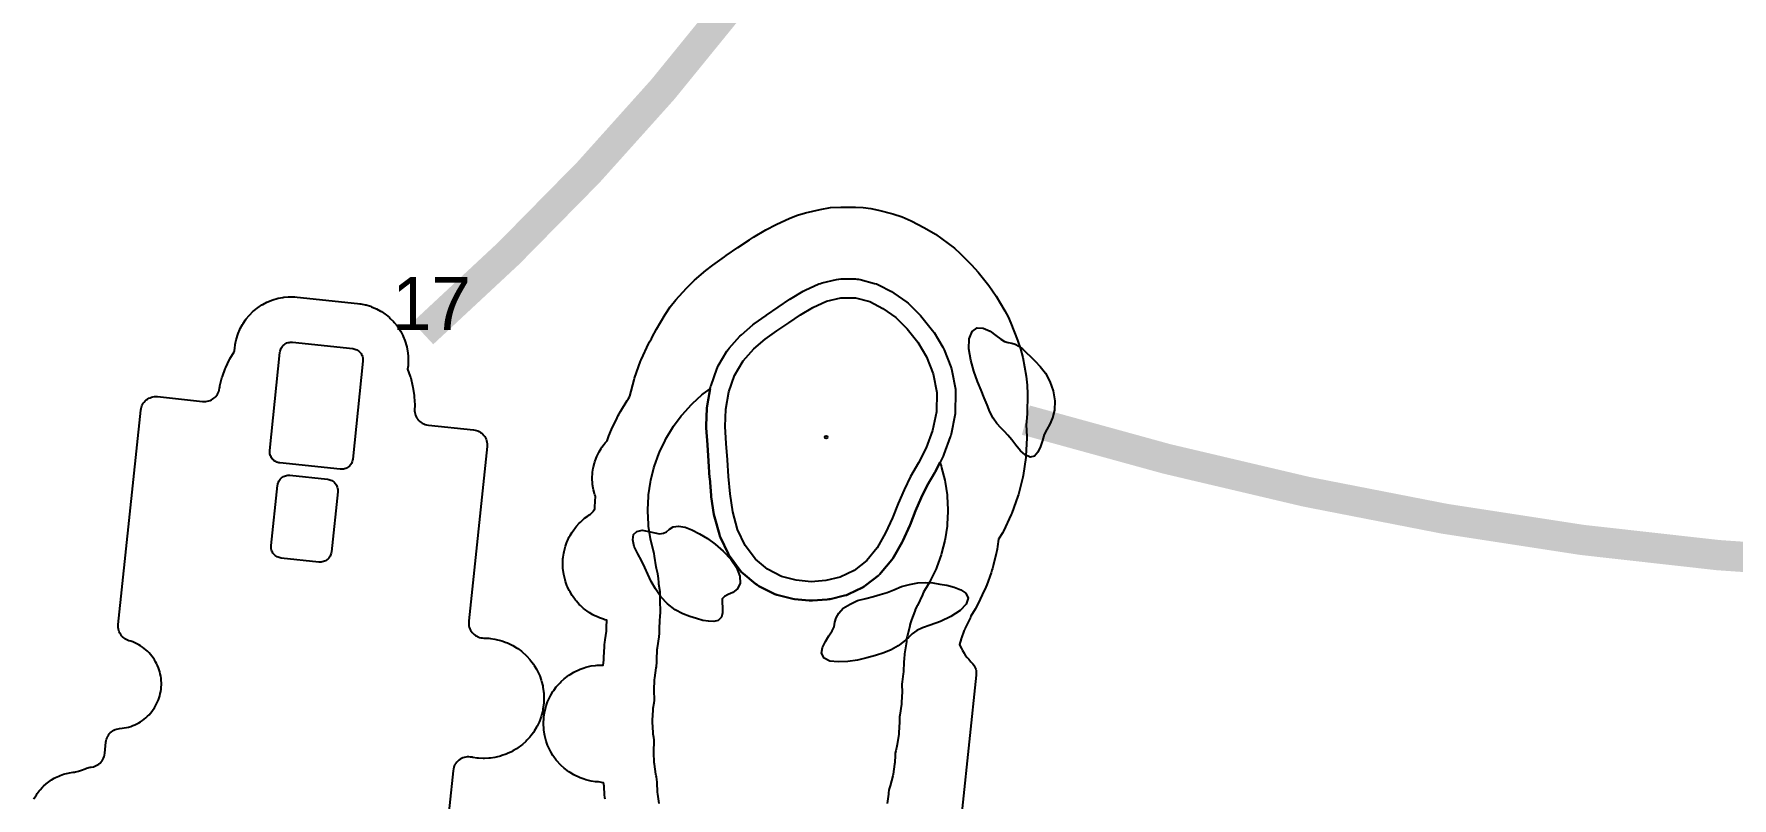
# Model space of a CAD drawing. Extents: x 425531 to 428300, y 1577248 to 1578701.
# Drawn here: x 425850.3 to 426298.9, y 1577576.2 to 1577778 of the extents above; entities that cross this region are included whole.
import ezdxf

# ---------------------------------------------------------------- set-up
doc = ezdxf.new("R2010")
doc.units = 21
for name, color, linetype, true_color in [('L-GOLF-ANNO', 7, 'Continuous', 0xffd23c), ('L-GOLF-BNKR', 7, 'Continuous', 0xe9dcb5), ('L-GOLF-CART', 7, 'Continuous', 0xcfcac0), ('L-GOLF-COLLAR', 7, 'Continuous', 0x5f9a33), ('L-GOLF-FWY', 7, 'Continuous', 0x6a9e35), ('L-GOLF-GRN', 7, 'Continuous', 0x74b23e), ('L-GOLF-PIN', 7, 'Continuous', 0xe0262b), ('L-GOLF-ROUGH', 7, 'Continuous', 0x4f7d2c), ('L-GOLF-TEE', 7, 'Continuous', 0x6fa63a)]:
    doc.layers.add(name, color=color, linetype=linetype, true_color=true_color)

msp = doc.modelspace()

# ---------------------------------------------------------------- linework, layer by layer
at = {"layer": 'L-GOLF-BNKR'}
for points, elevation in [([(426105.7, 1577697.4), (426106.7, 1577696.8), (426107.7, 1577696.5), (426108.6, 1577696.3), (426109.5, 1577696.1), (426110.5, 1577695.5), (426111.5, 1577694.8), (426112.5, 1577693.8), (426113.6, 1577692.8), (426114.8, 1577691.6), (426116.1, 1577690.2), (426117.5, 1577688.4), (426118.7, 1577686.2), (426119.6, 1577683.7), (426120, 1577681.1), (426119.9, 1577678.6), (426119.4, 1577676.6), (426118.7, 1577674.9), (426117.9, 1577673.5), (426117.2, 1577672.2), (426116.7, 1577670.6), (426116.2, 1577669), (426115.5, 1577667.5), (426114.6, 1577666.5), (426113.5, 1577666.2), (426112.2, 1577666.8), (426110.9, 1577667.9), (426109.7, 1577669.4), (426108.6, 1577670.8), (426107.6, 1577672), (426106.7, 1577673), (426105.7, 1577674), (426104.7, 1577675.1), (426103.7, 1577676.5), (426102.8, 1577678.2), (426102.1, 1577680), (426101.3, 1577681.9), (426100.5, 1577683.9), (426099.6, 1577686.2), (426098.6, 1577688.9), (426097.8, 1577691.8), (426097.3, 1577694.8), (426097.4, 1577697.5), (426098.2, 1577699.4), (426099.5, 1577700.4), (426101.1, 1577700.3), (426102.9, 1577699.5), (426104.4, 1577698.4), (426105.7, 1577697.4)], 69.4), ([(426032.2, 1577626.5), (426032.2, 1577625.1), (426031.9, 1577623.9), (426031.1, 1577623.1), (426029.9, 1577622.8), (426028.5, 1577622.9), (426027, 1577623.1), (426025.3, 1577623.6), (426023.6, 1577624.1), (426021.7, 1577624.8), (426019.7, 1577625.9), (426017.7, 1577627.5), (426015.9, 1577629.3), (426014.5, 1577631.4), (426013.4, 1577633.4), (426012.5, 1577635.3), (426011.7, 1577637.1), (426010.8, 1577638.9), (426009.8, 1577640.7), (426008.9, 1577642.6), (426008.5, 1577644.4), (426008.7, 1577645.8), (426009.6, 1577646.6), (426011, 1577646.9), (426012.7, 1577646.6), (426014.3, 1577646.2), (426015.6, 1577646), (426016.6, 1577646.1), (426017.4, 1577646.5), (426018.2, 1577647.2), (426019.2, 1577647.8), (426020.6, 1577648), (426022.3, 1577647.7), (426024.1, 1577647), (426026.1, 1577646), (426028.2, 1577644.7), (426030.3, 1577643.2), (426032.4, 1577641.4), (426034.4, 1577639.3), (426035.9, 1577637.1), (426036.8, 1577634.8), (426036.9, 1577632.9), (426036.2, 1577631.4), (426034.9, 1577630.5), (426033.7, 1577629.9), (426032.7, 1577629.4), (426032.1, 1577628.8), (426032.1, 1577627.8), (426032.2, 1577626.5)], 68.9), ([(426096.5, 1577630.3), (426097.1, 1577629), (426096.6, 1577627.4), (426095, 1577625.7), (426092.5, 1577624.1), (426089.8, 1577622.8), (426087.1, 1577621.8), (426085, 1577621.1), (426083.5, 1577620.4), (426082.3, 1577619.5), (426081.3, 1577618.6), (426080.1, 1577617.5), (426078.6, 1577616.4), (426076.8, 1577615.3), (426074.8, 1577614.5), (426072.6, 1577613.8), (426070.3, 1577613.2), (426067.9, 1577612.6), (426065.3, 1577612.2), (426062.8, 1577612.1), (426060.6, 1577612.3), (426059.1, 1577613.1), (426058.4, 1577614.4), (426058.6, 1577615.9), (426059.4, 1577617.5), (426060.3, 1577619), (426061.2, 1577620.3), (426061.7, 1577621.4), (426061.9, 1577622.6), (426062.2, 1577623.8), (426062.9, 1577625), (426064.1, 1577626.3), (426065.9, 1577627.4), (426067.9, 1577628.3), (426070.1, 1577628.9), (426072.1, 1577629.4), (426073.9, 1577629.9), (426075.7, 1577630.5), (426077.5, 1577631.2), (426079.5, 1577632), (426081.6, 1577632.6), (426083.8, 1577633), (426085.9, 1577633.1), (426087.8, 1577633), (426089.6, 1577632.7), (426091.5, 1577632.4), (426093.4, 1577631.9), (426095.2, 1577631.2), (426096.5, 1577630.3)], 68.56)]:
    msp.add_lwpolyline(points, close=True, dxfattribs=dict(at, elevation=elevation))
at = {"layer": 'L-GOLF-CART', "const_width": 8}
for points in [[(426082.63, 1578273.06), (426094.04, 1578244.26), (426103.89, 1578215.8), (426112.2, 1578187.69), (426118.96, 1578159.93), (426124.17, 1578132.53), (426127.83, 1578105.47), (426129.94, 1578078.76), (426130.5, 1578052.4), (426129.51, 1578026.39), (426126.98, 1578000.73), (426122.89, 1577975.42), (426117.26, 1577950.46), (426110.08, 1577925.85), (426101.34, 1577901.59), (426091.06, 1577877.67), (426079.23, 1577854.11), (426065.85, 1577830.9), (426050.93, 1577808.04), (426034.45, 1577785.52), (426016.43, 1577763.36), (425996.85, 1577741.54), (425975.73, 1577720.08), (425953.06, 1577698.96)], [(426112.36, 1577676), (426149.57, 1577665.76), (426186.46, 1577657.07), (426223.04, 1577649.93), (426259.3, 1577644.35), (426295.24, 1577640.33), (426330.87, 1577637.87), (426366.17, 1577636.96), (426401.17, 1577637.6), (426435.84, 1577639.8), (426470.2, 1577643.56), (426504.24, 1577648.87), (426537.96, 1577655.74), (426571.37, 1577664.17), (426604.46, 1577674.15), (426637.23, 1577685.69), (426669.68, 1577698.78), (426701.82, 1577713.43), (426733.65, 1577729.64), (426765.15, 1577747.4), (426796.34, 1577766.71), (426827.21, 1577787.59), (426857.76, 1577810.02), (426888, 1577834)]]:
    msp.add_lwpolyline(points, dxfattribs=at)
at = {"layer": 'L-GOLF-COLLAR', "elevation": 73.22}
msp.add_lwpolyline([(426062.35, 1577713.17), (426062.92, 1577713.27), (426063.5, 1577713.3), (426067.3, 1577713.3), (426067.73, 1577713.28), (426068.15, 1577713.23), (426068.57, 1577713.14), (426072.37, 1577712.14), (426072.89, 1577711.97), (426073.39, 1577711.75), (426076.89, 1577709.95), (426077.48, 1577709.58), (426080.88, 1577707.18), (426081.22, 1577706.92), (426081.54, 1577706.64), (426084.54, 1577703.64), (426084.9, 1577703.22), (426087.7, 1577699.72), (426088.11, 1577699.14), (426090.41, 1577695.24), (426090.59, 1577694.9), (426090.74, 1577694.56), (426092.54, 1577690.06), (426092.7, 1577689.59), (426092.82, 1577689.1), (426093.72, 1577684.2), (426093.78, 1577683.7), (426093.8, 1577683.2), (426093.7, 1577678.1), (426093.67, 1577677.65), (426093.6, 1577677.2), (426092.6, 1577672.3), (426092.51, 1577671.93), (426092.39, 1577671.57), (426090.69, 1577666.97), (426090.47, 1577666.46), (426088.47, 1577662.46), (426088.32, 1577662.18), (426086.31, 1577658.74), (426084.73, 1577655.49), (426083.21, 1577652.07), (426081.75, 1577648.36), (426081.66, 1577648.15), (426079.86, 1577644.15), (426079.65, 1577643.74), (426077.45, 1577639.84), (426077.22, 1577639.47), (426076.96, 1577639.12), (426074.16, 1577635.72), (426073.8, 1577635.33), (426073.39, 1577634.97), (426070.09, 1577632.37), (426069.66, 1577632.06), (426069.19, 1577631.8), (426065.49, 1577630), (426064.98, 1577629.79), (426064.45, 1577629.63), (426060.65, 1577628.73), (426060.27, 1577628.66), (426059.88, 1577628.61), (426055.98, 1577628.31), (426055.54, 1577628.3), (426055.09, 1577628.33), (426051.19, 1577628.73), (426050.82, 1577628.78), (426050.46, 1577628.86), (426046.56, 1577629.86), (426046.03, 1577630.03), (426045.52, 1577630.25), (426041.82, 1577632.15), (426041.33, 1577632.44), (426040.88, 1577632.78), (426037.68, 1577635.48), (426037.26, 1577635.87), (426036.9, 1577636.3), (426034.2, 1577639.9), (426033.92, 1577640.31), (426033.69, 1577640.75), (426031.69, 1577644.95), (426031.52, 1577645.35), (426031.38, 1577645.77), (426030.08, 1577650.47), (426029.95, 1577651.06), (426029.25, 1577655.76), (426029.22, 1577656.07), (426028.82, 1577660.67), (426028.81, 1577660.76), (426028.51, 1577665.16), (426028.21, 1577669.45), (426028.21, 1577669.47), (426027.91, 1577673.97), (426027.9, 1577674.52), (426028.1, 1577679.12), (426028.17, 1577679.76), (426028.97, 1577684.36), (426029.06, 1577684.76), (426029.18, 1577685.15), (426030.68, 1577689.45), (426030.86, 1577689.9), (426031.09, 1577690.34), (426033.39, 1577694.24), (426033.67, 1577694.66), (426033.99, 1577695.05), (426036.79, 1577698.15), (426037.23, 1577698.58), (426040.23, 1577701.18), (426040.61, 1577701.48), (426043.71, 1577703.68), (426043.8, 1577703.74), (426046.9, 1577705.84), (426050, 1577707.94), (426050.21, 1577708.08), (426053.51, 1577710.08), (426054.07, 1577710.37), (426057.67, 1577711.97), (426058.1, 1577712.14), (426058.55, 1577712.27), (426062.35, 1577713.17)], close=True, dxfattribs=at)
at = {"layer": 'L-GOLF-FWY', "elevation": 70.48}
msp.add_lwpolyline([(426015.47, 1577574.7), (426015.1, 1577577.19), (426015.05, 1577577.68), (426014.92, 1577580.3), (426014.91, 1577580.38), (426014.87, 1577581.01), (426014.73, 1577581.77), (426014.68, 1577581.98), (426014.58, 1577582.46), (426014.2, 1577585.08), (426014.15, 1577585.56), (426014.02, 1577588.2), (426014.02, 1577588.69), (426014.13, 1577590.88), (426014.13, 1577591.5), (426014.07, 1577592.11), (426013.93, 1577593.01), (426013.88, 1577593.49), (426013.75, 1577596.2), (426013.75, 1577596.69), (426013.88, 1577599.4), (426013.93, 1577599.89), (426014.14, 1577601.27), (426014.2, 1577601.88), (426014.2, 1577602.49), (426014.11, 1577604.19), (426014.11, 1577604.68), (426014.25, 1577607.4), (426014.3, 1577607.89), (426014.7, 1577610.59), (426014.73, 1577610.78), (426014.81, 1577611.31), (426014.84, 1577611.72), (426014.84, 1577612.34), (426014.84, 1577612.34), (426014.84, 1577612.66), (426014.98, 1577615.37), (426015.02, 1577615.86), (426015.45, 1577618.75), (426015.46, 1577618.83), (426015.5, 1577619.06), (426015.53, 1577619.47), (426015.52, 1577619.98), (426015.52, 1577620.14), (426015.52, 1577620.63), (426015.65, 1577623.34), (426015.7, 1577623.83), (426015.78, 1577624.4), (426015.84, 1577625.01), (426015.84, 1577625.62), (426015.72, 1577628.1), (426015.72, 1577628.59), (426015.76, 1577629.4), (426015.76, 1577630.01), (426015.7, 1577630.62), (426015.4, 1577632.64), (426015.35, 1577633.13), (426015.3, 1577634.17), (426015.24, 1577634.78), (426015.12, 1577635.38), (426014.77, 1577636.77), (426014.68, 1577637.25), (426014.26, 1577640.06), (426014.12, 1577640.78), (426014.12, 1577640.78), (426013.27, 1577644.18), (426013.17, 1577644.66), (426012.67, 1577648.02), (426012.62, 1577648.51), (426012.46, 1577651.91), (426012.46, 1577652.4), (426012.62, 1577655.79), (426012.67, 1577656.28), (426013.17, 1577659.64), (426013.27, 1577660.12), (426014.09, 1577663.42), (426014.24, 1577663.89), (426015.38, 1577667.09), (426015.57, 1577667.55), (426017.02, 1577670.62), (426017.25, 1577671.05), (426019, 1577673.97), (426019.27, 1577674.38), (426021.3, 1577677.11), (426021.61, 1577677.49), (426023.89, 1577680.01), (426024.24, 1577680.35), (426026.76, 1577682.64), (426027.14, 1577682.95), (426028.96, 1577684.3), (426028.17, 1577679.76), (426028.1, 1577679.12), (426027.9, 1577674.52), (426027.91, 1577673.97), (426028.21, 1577669.47), (426028.21, 1577669.45), (426028.51, 1577665.16), (426028.81, 1577660.76), (426028.82, 1577660.67), (426029.22, 1577656.07), (426029.25, 1577655.76), (426029.95, 1577651.06), (426030.08, 1577650.47), (426031.38, 1577645.77), (426031.52, 1577645.35), (426031.69, 1577644.95), (426033.69, 1577640.75), (426033.92, 1577640.31), (426034.2, 1577639.9), (426036.9, 1577636.3), (426037.26, 1577635.87), (426037.68, 1577635.48), (426040.88, 1577632.78), (426041.33, 1577632.44), (426041.82, 1577632.15), (426045.52, 1577630.25), (426046.03, 1577630.03), (426046.56, 1577629.86), (426050.46, 1577628.86), (426050.82, 1577628.78), (426051.19, 1577628.73), (426055.09, 1577628.33), (426055.54, 1577628.3), (426055.98, 1577628.31), (426059.88, 1577628.61), (426060.27, 1577628.66), (426060.65, 1577628.73), (426064.45, 1577629.63), (426064.98, 1577629.79), (426065.49, 1577630), (426069.19, 1577631.8), (426069.66, 1577632.06), (426070.09, 1577632.37), (426073.39, 1577634.97), (426073.8, 1577635.33), (426074.16, 1577635.72), (426076.96, 1577639.12), (426077.22, 1577639.47), (426077.45, 1577639.84), (426079.65, 1577643.74), (426079.86, 1577644.15), (426081.66, 1577648.15), (426081.75, 1577648.36), (426083.21, 1577652.07), (426084.73, 1577655.49), (426086.31, 1577658.74), (426088.32, 1577662.18), (426088.47, 1577662.46), (426089.64, 1577664.8), (426089.96, 1577663.89), (426090.1, 1577663.42), (426090.93, 1577660.12), (426091.03, 1577659.64), (426091.52, 1577656.28), (426091.57, 1577655.79), (426091.74, 1577652.4), (426091.74, 1577651.9), (426091.57, 1577648.51), (426091.52, 1577648.02), (426091.03, 1577644.66), (426090.93, 1577644.18), (426090.1, 1577640.88), (426089.96, 1577640.41), (426088.82, 1577637.21), (426088.63, 1577636.75), (426087.17, 1577633.68), (426086.94, 1577633.25), (426085.57, 1577630.95), (426085.34, 1577630.55), (426085.15, 1577630.13), (426085.13, 1577630.08), (426085.03, 1577629.85), (426083.69, 1577627.02), (426083.58, 1577626.79), (426083.22, 1577626.12), (426082.98, 1577625.56), (426082.15, 1577623.22), (426082.06, 1577622.99), (426082.06, 1577622.99), (426081.85, 1577622.41), (426081.7, 1577621.79), (426081.65, 1577621.6), (426080.96, 1577618.84), (426080.84, 1577618.24), (426080.78, 1577617.63), (426080.77, 1577617.42), (426080.72, 1577616.93), (426080.32, 1577614.24), (426080.28, 1577614), (426080.27, 1577613.93), (426080.16, 1577613.17), (426080.16, 1577612.6), (426080.15, 1577612.47), (426080.15, 1577612.22), (426080.14, 1577612.17), (426080.01, 1577609.46), (426079.96, 1577608.97), (426079.65, 1577606.86), (426079.59, 1577606.25), (426079.59, 1577605.63), (426079.63, 1577604.68), (426079.63, 1577604.19), (426079.5, 1577601.47), (426079.45, 1577600.98), (426079.02, 1577598.05), (426079.01, 1577598), (426078.97, 1577597.74), (426078.94, 1577597.33), (426078.95, 1577596.82), (426078.95, 1577596.69), (426078.95, 1577596.2), (426078.82, 1577593.49), (426078.77, 1577593.01), (426078.37, 1577590.33), (426078.28, 1577589.84), (426077.96, 1577588.58), (426077.84, 1577587.98), (426077.78, 1577587.37), (426077.69, 1577585.56), (426077.65, 1577585.08), (426077.26, 1577582.46), (426077.16, 1577581.98), (426076.52, 1577579.42), (426076.45, 1577579.15), (426076.26, 1577578.54), (426076.17, 1577578.13), (426076.1, 1577577.61), (426076.08, 1577577.43), (426076.05, 1577577.16), (426075.68, 1577574.7)], dxfattribs=at)
at = {"layer": 'L-GOLF-GRN', "elevation": 73.22}
msp.add_lwpolyline([(426063.5, 1577708.3), (426067.3, 1577708.3), (426071.1, 1577707.3), (426074.6, 1577705.5), (426078, 1577703.1), (426081, 1577700.1), (426083.8, 1577696.6), (426086.1, 1577692.7), (426087.9, 1577688.2), (426088.8, 1577683.3), (426088.7, 1577678.2), (426087.7, 1577673.3), (426086, 1577668.7), (426084, 1577664.7), (426081.9, 1577661.1), (426080.2, 1577657.6), (426078.6, 1577654), (426077.1, 1577650.2), (426075.3, 1577646.2), (426073.1, 1577642.3), (426070.3, 1577638.9), (426067, 1577636.3), (426063.3, 1577634.5), (426059.5, 1577633.6), (426055.6, 1577633.3), (426051.7, 1577633.7), (426047.8, 1577634.7), (426044.1, 1577636.6), (426040.9, 1577639.3), (426038.2, 1577642.9), (426036.2, 1577647.1), (426034.9, 1577651.8), (426034.2, 1577656.5), (426033.8, 1577661.1), (426033.5, 1577665.5), (426033.2, 1577669.8), (426032.9, 1577674.3), (426033.1, 1577678.9), (426033.9, 1577683.5), (426035.4, 1577687.8), (426037.7, 1577691.7), (426040.5, 1577694.8), (426043.5, 1577697.4), (426046.6, 1577699.6), (426049.7, 1577701.7), (426052.8, 1577703.8), (426056.1, 1577705.8), (426059.7, 1577707.4), (426063.5, 1577708.3)], close=True, dxfattribs=at)
at = {"layer": 'L-GOLF-PIN'}
msp.add_circle((426059.6, 1577671.5, 73.22), 0.35, dxfattribs=at)
at = {"layer": 'L-GOLF-ROUGH'}
for points, elevation in [([(426001.17, 1577575.82), (426001.12, 1577576.31), (426001.07, 1577576.99), (426000.96, 1577579.21), (426000.95, 1577579.25), (426000.85, 1577579.73), (426000.78, 1577580.13), (426000.64, 1577580.19), (426000.27, 1577580.3), (425999.89, 1577580.37), (425999.42, 1577580.41), (425999.05, 1577580.43), (425998.66, 1577580.47), (425997.54, 1577580.64), (425997.16, 1577580.71), (425996.07, 1577580.99), (425995.69, 1577581.1), (425994.63, 1577581.48), (425994.27, 1577581.63), (425993.25, 1577582.11), (425992.91, 1577582.3), (425991.94, 1577582.87), (425991.62, 1577583.09), (425990.71, 1577583.76), (425990.41, 1577584.01), (425989.58, 1577584.77), (425989.3, 1577585.04), (425988.54, 1577585.88), (425988.29, 1577586.18), (425987.62, 1577587.08), (425987.4, 1577587.41), (425986.83, 1577588.38), (425986.64, 1577588.72), (425986.16, 1577589.74), (425986.01, 1577590.1), (425985.63, 1577591.16), (425985.52, 1577591.54), (425985.24, 1577592.63), (425985.17, 1577593.01), (425985, 1577594.13), (425984.96, 1577594.52), (425984.91, 1577595.64), (425984.91, 1577596.03), (425984.96, 1577597.16), (425985, 1577597.55), (425985.17, 1577598.66), (425985.24, 1577599.05), (425985.52, 1577600.14), (425985.63, 1577600.51), (425986.01, 1577601.57), (425986.16, 1577601.93), (425986.64, 1577602.95), (425986.83, 1577603.3), (425987.41, 1577604.26), (425987.62, 1577604.59), (425988.29, 1577605.49), (425988.54, 1577605.8), (425989.3, 1577606.63), (425989.58, 1577606.91), (425990.41, 1577607.66), (425990.71, 1577607.91), (425991.62, 1577608.58), (425991.94, 1577608.8), (425992.91, 1577609.38), (425993.25, 1577609.56), (425994.27, 1577610.04), (425994.63, 1577610.19), (425995.69, 1577610.57), (425996.07, 1577610.69), (425997.16, 1577610.96), (425997.54, 1577611.04), (425998.66, 1577611.2), (425999.05, 1577611.24), (426000.17, 1577611.3), (426000.56, 1577611.3), (426000.65, 1577611.29), (426000.84, 1577612.59), (426000.84, 1577612.83), (426000.86, 1577613.35), (426000.99, 1577616.06), (426001.04, 1577616.74), (426001.09, 1577617.23), (426001.18, 1577617.91), (426001.52, 1577620.21), (426001.52, 1577620.63), (426001.53, 1577621.32), (426001.62, 1577623.14), (426001.12, 1577623.26), (426000.74, 1577623.38), (425999.69, 1577623.75), (425999.33, 1577623.9), (425998.32, 1577624.38), (425997.97, 1577624.57), (425997.01, 1577625.14), (425996.68, 1577625.36), (425995.79, 1577626.03), (425995.48, 1577626.27), (425994.65, 1577627.03), (425994.38, 1577627.3), (425993.62, 1577628.13), (425993.38, 1577628.44), (425992.71, 1577629.33), (425992.49, 1577629.66), (425991.92, 1577630.62), (425991.73, 1577630.97), (425991.25, 1577631.98), (425991.1, 1577632.34), (425990.73, 1577633.39), (425990.61, 1577633.77), (425990.34, 1577634.86), (425990.26, 1577635.24), (425990.1, 1577636.35), (425990.06, 1577636.74), (425990.01, 1577637.85), (425990.01, 1577638.25), (425990.06, 1577639.36), (425990.1, 1577639.76), (425990.26, 1577640.86), (425990.34, 1577641.25), (425990.61, 1577642.33), (425990.73, 1577642.71), (425991.1, 1577643.76), (425991.25, 1577644.12), (425991.73, 1577645.14), (425991.92, 1577645.48), (425992.49, 1577646.44), (425992.71, 1577646.77), (425993.38, 1577647.67), (425993.62, 1577647.97), (425994.38, 1577648.8), (425994.65, 1577649.08), (425995.48, 1577649.83), (425995.79, 1577650.08), (425996.68, 1577650.74), (425996.84, 1577650.86), (425996.96, 1577650.93), (425997.01, 1577650.97), (425997.29, 1577651.15), (425997.59, 1577651.4), (425997.87, 1577651.68), (425998.11, 1577651.98), (425998.33, 1577652.31), (425998.46, 1577652.55), (425998.47, 1577653.08), (425998.61, 1577655.88), (425998.48, 1577656.25), (425998.36, 1577656.63), (425998.11, 1577657.62), (425998.04, 1577658.01), (425997.89, 1577659.02), (425997.85, 1577659.42), (425997.8, 1577660.44), (425997.8, 1577660.83), (425997.85, 1577661.86), (425997.89, 1577662.25), (425998.04, 1577663.27), (425998.11, 1577663.65), (425998.36, 1577664.65), (425998.48, 1577665.02), (425998.82, 1577665.99), (425998.97, 1577666.35), (425999.41, 1577667.28), (425999.6, 1577667.63), (426000.13, 1577668.51), (426000.35, 1577668.84), (426000.96, 1577669.66), (426001.21, 1577669.97), (426001.76, 1577670.57), (426002.2, 1577671.81), (426002.45, 1577672.45), (426002.63, 1577672.9), (426002.91, 1577673.53), (426004.37, 1577676.61), (426004.68, 1577677.22), (426004.91, 1577677.65), (426005.25, 1577678.25), (426006.99, 1577681.17), (426007.36, 1577681.75), (426007.63, 1577682.16), (426007.74, 1577682.3), (426008.84, 1577686.69), (426008.95, 1577687.07), (426010.57, 1577691.6), (426010.72, 1577691.96), (426012.78, 1577696.31), (426012.96, 1577696.65), (426013.46, 1577697.48), (426013.63, 1577697.9), (426014.73, 1577699.99), (426017.03, 1577703.89), (426018.36, 1577705.91), (426019.89, 1577707.79), (426022.69, 1577710.89), (426024.78, 1577712.94), (426027.78, 1577715.54), (426029.61, 1577716.97), (426032.71, 1577719.17), (426033.14, 1577719.47), (426036.24, 1577721.57), (426039.34, 1577723.67), (426040.36, 1577724.32), (426043.66, 1577726.32), (426046.35, 1577727.73), (426049.95, 1577729.33), (426052.03, 1577730.14), (426054.17, 1577730.75), (426057.97, 1577731.65), (426060.72, 1577732.14), (426063.5, 1577732.3), (426067.3, 1577732.3), (426069.36, 1577732.21), (426071.4, 1577731.95), (426073.41, 1577731.51), (426077.21, 1577730.51), (426079.69, 1577729.71), (426082.08, 1577728.64), (426085.58, 1577726.84), (426088.44, 1577725.11), (426091.84, 1577722.71), (426093.46, 1577721.46), (426094.97, 1577720.07), (426097.97, 1577717.07), (426099.74, 1577715.09), (426102.54, 1577711.59), (426104.47, 1577708.79), (426106.77, 1577704.89), (426107.64, 1577703.28), (426108.38, 1577701.61), (426110.18, 1577697.11), (426110.96, 1577694.86), (426111.51, 1577692.54), (426112.41, 1577687.64), (426112.72, 1577685.24), (426112.8, 1577682.83), (426112.7, 1577677.73), (426112.55, 1577675.55), (426112.44, 1577674.8), (426112.59, 1577671.7), (426112.59, 1577671.3), (426112.35, 1577666.5), (426112.31, 1577666.11), (426111.61, 1577661.35), (426111.53, 1577660.97), (426110.36, 1577656.31), (426110.25, 1577655.93), (426108.63, 1577651.4), (426108.48, 1577651.04), (426106.42, 1577646.69), (426106.24, 1577646.35), (426105.16, 1577644.56), (426104.87, 1577642.6), (426104.76, 1577641.93), (426104.66, 1577641.44), (426104.51, 1577640.77), (426103.68, 1577637.48), (426103.5, 1577636.81), (426103.36, 1577636.34), (426103.14, 1577635.69), (426102, 1577632.49), (426101.75, 1577631.85), (426101.56, 1577631.4), (426101.28, 1577630.77), (426099.83, 1577627.69), (426099.52, 1577627.08), (426099.29, 1577626.65), (426098.95, 1577626.05), (426097.83, 1577624.18), (426097.83, 1577624.18), (426097.69, 1577623.87), (426096.35, 1577621.03), (426096.19, 1577620.71), (426096.08, 1577620.49), (426095.96, 1577620.25), (426095.33, 1577618.5), (426095.27, 1577618.33), (426095.23, 1577618.2), (426094.85, 1577616.68), (426094.94, 1577616.47), (426095.31, 1577615.69), (426095.58, 1577615.17), (426096.03, 1577614.43), (426096.35, 1577613.94), (426096.87, 1577613.25), (426097.24, 1577612.8), (426097.82, 1577612.16), (426098.09, 1577611.89), (426098.36, 1577611.6), (426098.59, 1577611.28), (426098.79, 1577610.94), (426098.96, 1577610.58), (426099.09, 1577610.21), (426099.19, 1577609.82), (426099.24, 1577609.43), (426099.26, 1577609.04), (426099.24, 1577608.64), (426089.97, 1577520.57)], 70.36), ([(425850.31, 1577575.85), (425850.49, 1577576.2), (425850.96, 1577576.98), (425851.18, 1577577.31), (425851.72, 1577578.04), (425851.97, 1577578.34), (425852.58, 1577579.02), (425852.86, 1577579.3), (425853.54, 1577579.91), (425853.84, 1577580.16), (425854.57, 1577580.7), (425854.9, 1577580.92), (425855.68, 1577581.39), (425856.03, 1577581.58), (425856.85, 1577581.97), (425857.22, 1577582.12), (425858.08, 1577582.42), (425858.45, 1577582.54), (425859.34, 1577582.76), (425859.72, 1577582.84), (425860.63, 1577582.97), (425860.82, 1577582.99), (425860.91, 1577583), (425861.01, 1577583.02), (425861.3, 1577583.05), (425861.68, 1577583.12), (425862.06, 1577583.24), (425862.6, 1577583.46), (425862.6, 1577583.46), (425862.83, 1577583.55), (425863.8, 1577583.9), (425864.18, 1577584.02), (425865.19, 1577584.27), (425865.38, 1577584.31), (425866, 1577584.44), (425866.39, 1577584.55), (425866.76, 1577584.71), (425867.11, 1577584.91), (425867.45, 1577585.14), (425867.76, 1577585.4), (425868.04, 1577585.69), (425868.29, 1577586.01), (425868.5, 1577586.36), (425868.68, 1577586.72), (425868.82, 1577587.1), (425868.93, 1577587.49), (425869, 1577587.99), (425869.31, 1577590.95), (425869.37, 1577591.33), (425869.47, 1577591.71), (425869.61, 1577592.08), (425869.77, 1577592.43), (425869.98, 1577592.76), (425870.21, 1577593.08), (425870.47, 1577593.37), (425870.76, 1577593.63), (425871.08, 1577593.86), (425871.41, 1577594.06), (425871.77, 1577594.23), (425872.14, 1577594.36), (425872.52, 1577594.45), (425872.9, 1577594.51), (425873.59, 1577594.58), (425874.16, 1577594.66), (425874.74, 1577594.77), (425875.29, 1577594.91), (425875.86, 1577595.09), (425876.4, 1577595.28), (425876.94, 1577595.5), (425877.46, 1577595.75), (425877.98, 1577596.03), (425878.47, 1577596.32), (425878.96, 1577596.65), (425879.42, 1577596.99), (425879.88, 1577597.37), (425880.3, 1577597.75), (425880.72, 1577598.17), (425881.1, 1577598.59), (425881.48, 1577599.05), (425881.82, 1577599.51), (425882.15, 1577600), (425882.44, 1577600.49), (425882.72, 1577601.01), (425882.97, 1577601.53), (425883.19, 1577602.07), (425883.38, 1577602.61), (425883.56, 1577603.18), (425883.69, 1577603.73), (425883.81, 1577604.31), (425883.89, 1577604.88), (425883.95, 1577605.47), (425883.98, 1577606.04), (425883.98, 1577606.63), (425883.95, 1577607.2), (425883.89, 1577607.79), (425883.81, 1577608.36), (425883.69, 1577608.93), (425883.56, 1577609.49), (425883.38, 1577610.05), (425883.19, 1577610.59), (425882.97, 1577611.14), (425882.72, 1577611.66), (425882.44, 1577612.18), (425882.15, 1577612.67), (425881.82, 1577613.16), (425881.48, 1577613.62), (425881.1, 1577614.07), (425880.72, 1577614.5), (425880.3, 1577614.92), (425879.88, 1577615.3), (425879.42, 1577615.68), (425878.96, 1577616.02), (425878.47, 1577616.34), (425877.98, 1577616.64), (425877.46, 1577616.92), (425876.94, 1577617.16), (425876.4, 1577617.39), (425875.86, 1577617.58), (425875.39, 1577617.72), (425875.02, 1577617.86), (425874.66, 1577618.02), (425874.32, 1577618.23), (425874.01, 1577618.46), (425873.72, 1577618.73), (425873.45, 1577619.02), (425873.22, 1577619.34), (425873.02, 1577619.68), (425872.85, 1577620.04), (425872.72, 1577620.41), (425872.62, 1577620.79), (425872.57, 1577621.18), (425872.55, 1577621.57), (425872.57, 1577621.97), (425878.52, 1577678.64), (425878.59, 1577679.03), (425878.68, 1577679.41), (425878.82, 1577679.77), (425878.99, 1577680.13), (425879.19, 1577680.46), (425879.43, 1577680.78), (425879.69, 1577681.07), (425879.99, 1577681.33), (425880.3, 1577681.56), (425880.64, 1577681.76), (425881, 1577681.93), (425881.37, 1577682.06), (425881.75, 1577682.15), (425882.14, 1577682.2), (425882.53, 1577682.22), (425882.92, 1577682.2), (425894.85, 1577680.94), (425895.33, 1577680.92), (425895.71, 1577680.93), (425896.09, 1577680.98), (425896.46, 1577681.07), (425896.82, 1577681.19), (425897.17, 1577681.35), (425897.5, 1577681.54), (425897.81, 1577681.76), (425898.1, 1577682), (425898.37, 1577682.28), (425898.6, 1577682.58), (425898.81, 1577682.9), (425898.99, 1577683.23), (425899.13, 1577683.59), (425899.24, 1577683.95), (425899.34, 1577684.42), (425899.37, 1577684.68), (425899.45, 1577685.06), (425899.97, 1577687.16), (425900.09, 1577687.53), (425900.82, 1577689.56), (425900.97, 1577689.93), (425901.89, 1577691.88), (425902.07, 1577692.22), (425903.18, 1577694.08), (425903.25, 1577694.18), (425903.35, 1577695.15), (425903.43, 1577695.73), (425903.47, 1577696.02), (425903.71, 1577697.18), (425903.78, 1577697.46), (425904.13, 1577698.59), (425904.23, 1577698.87), (425904.69, 1577699.95), (425904.82, 1577700.22), (425905.38, 1577701.25), (425905.53, 1577701.51), (425906.19, 1577702.48), (425906.37, 1577702.72), (425907.12, 1577703.63), (425907.32, 1577703.84), (425908.16, 1577704.67), (425908.38, 1577704.87), (425909.29, 1577705.61), (425909.53, 1577705.79), (425910.51, 1577706.44), (425910.77, 1577706.59), (425911.81, 1577707.13), (425912.08, 1577707.26), (425913.17, 1577707.7), (425913.45, 1577707.8), (425914.58, 1577708.14), (425914.86, 1577708.21), (425916.02, 1577708.43), (425916.31, 1577708.47), (425917.49, 1577708.58), (425917.78, 1577708.59), (425918.96, 1577708.58), (425919.25, 1577708.57), (425919.84, 1577708.52), (425935.77, 1577706.85), (425936.36, 1577706.77), (425936.65, 1577706.73), (425937.8, 1577706.49), (425938.09, 1577706.42), (425939.21, 1577706.07), (425939.49, 1577705.97), (425940.57, 1577705.51), (425940.83, 1577705.38), (425941.87, 1577704.82), (425942.12, 1577704.67), (425943.09, 1577704.01), (425943.33, 1577703.83), (425944.23, 1577703.08), (425944.45, 1577702.88), (425945.28, 1577702.05), (425945.48, 1577701.83), (425946.22, 1577700.91), (425946.39, 1577700.68), (425947.04, 1577699.69), (425947.19, 1577699.44), (425947.74, 1577698.4), (425947.86, 1577698.13), (425948.31, 1577697.04), (425948.4, 1577696.77), (425948.74, 1577695.64), (425948.81, 1577695.35), (425949.03, 1577694.2), (425949.07, 1577693.91), (425949.18, 1577692.74), (425949.2, 1577692.44), (425949.19, 1577691.27), (425949.17, 1577690.97), (425949.13, 1577690.39), (425949.03, 1577689.44), (425949.71, 1577687.53), (425949.83, 1577687.16), (425950.35, 1577685.06), (425950.43, 1577684.68), (425950.74, 1577682.54), (425950.78, 1577682.15), (425950.89, 1577680), (425950.89, 1577679.6), (425950.86, 1577678.96), (425950.86, 1577678.46), (425950.9, 1577678.06), (425950.98, 1577677.66), (425951.1, 1577677.28), (425951.26, 1577676.91), (425951.46, 1577676.55), (425951.69, 1577676.22), (425951.95, 1577675.92), (425952.24, 1577675.64), (425952.56, 1577675.39), (425952.9, 1577675.18), (425953.26, 1577675), (425953.64, 1577674.86), (425954.03, 1577674.76), (425954.53, 1577674.68), (425966.46, 1577673.42), (425966.85, 1577673.36), (425967.23, 1577673.27), (425967.6, 1577673.13), (425967.95, 1577672.96), (425968.29, 1577672.76), (425968.6, 1577672.52), (425968.89, 1577672.26), (425969.15, 1577671.96), (425969.38, 1577671.65), (425969.58, 1577671.31), (425969.75, 1577670.95), (425969.88, 1577670.58), (425969.97, 1577670.2), (425970.03, 1577669.81), (425970.04, 1577669.42), (425970.02, 1577669.03), (425965.18, 1577622.93), (425965.15, 1577622.44), (425965.17, 1577622.04), (425965.23, 1577621.65), (425965.32, 1577621.27), (425965.45, 1577620.9), (425965.62, 1577620.54), (425965.82, 1577620.2), (425966.05, 1577619.89), (425966.31, 1577619.59), (425966.6, 1577619.33), (425966.92, 1577619.09), (425967.26, 1577618.89), (425967.61, 1577618.72), (425967.98, 1577618.59), (425968.37, 1577618.49), (425968.75, 1577618.44), (425969.14, 1577618.42), (425970.51, 1577618.35), (425970.9, 1577618.31), (425972.05, 1577618.14), (425972.44, 1577618.06), (425973.57, 1577617.78), (425973.95, 1577617.66), (425975.05, 1577617.27), (425975.41, 1577617.12), (425976.46, 1577616.62), (425976.81, 1577616.44), (425977.81, 1577615.84), (425978.14, 1577615.62), (425979.08, 1577614.92), (425979.38, 1577614.67), (425980.25, 1577613.89), (425980.52, 1577613.61), (425981.31, 1577612.74), (425981.56, 1577612.44), (425982.25, 1577611.5), (425982.47, 1577611.18), (425983.07, 1577610.17), (425983.26, 1577609.83), (425983.76, 1577608.77), (425983.91, 1577608.41), (425984.3, 1577607.31), (425984.41, 1577606.93), (425984.7, 1577605.8), (425984.77, 1577605.42), (425984.95, 1577604.26), (425984.98, 1577603.87), (425985.04, 1577602.7), (425985.04, 1577602.31), (425984.98, 1577601.14), (425984.95, 1577600.75), (425984.77, 1577599.6), (425984.7, 1577599.21), (425984.41, 1577598.08), (425984.3, 1577597.7), (425983.91, 1577596.6), (425983.76, 1577596.24), (425983.26, 1577595.18), (425983.07, 1577594.84), (425982.47, 1577593.84), (425982.25, 1577593.51), (425981.56, 1577592.57), (425981.31, 1577592.27), (425980.52, 1577591.4), (425980.25, 1577591.12), (425979.38, 1577590.34), (425979.08, 1577590.09), (425978.14, 1577589.39), (425977.81, 1577589.18), (425976.81, 1577588.58), (425976.46, 1577588.39), (425975.41, 1577587.89), (425975.05, 1577587.74), (425973.95, 1577587.35), (425973.57, 1577587.23), (425972.44, 1577586.95), (425972.05, 1577586.87), (425970.9, 1577586.7), (425970.51, 1577586.66), (425969.34, 1577586.61), (425968.95, 1577586.61), (425967.78, 1577586.66), (425967.39, 1577586.7), (425966.23, 1577586.87), (425966.04, 1577586.91), (425965.99, 1577586.92), (425965.85, 1577586.94), (425965.59, 1577586.99), (425965.19, 1577587.03), (425964.79, 1577587.02), (425964.39, 1577586.98), (425963.99, 1577586.9), (425963.61, 1577586.78), (425963.24, 1577586.62), (425962.89, 1577586.42), (425962.56, 1577586.19), (425962.26, 1577585.93), (425961.98, 1577585.64), (425961.73, 1577585.32), (425961.52, 1577584.98), (425961.34, 1577584.62), (425961.2, 1577584.24), (425961.1, 1577583.85), (425961.02, 1577583.35), (425955.25, 1577528.4)], 68.9)]:
    msp.add_lwpolyline(points, dxfattribs=dict(at, elevation=elevation))
at = {"layer": 'L-GOLF-TEE'}
for points, elevation in [([(425915.28, 1577664.69), (425914.99, 1577664.73), (425914.7, 1577664.81), (425914.43, 1577664.91), (425914.16, 1577665.03), (425913.91, 1577665.19), (425913.68, 1577665.36), (425913.46, 1577665.56), (425913.26, 1577665.78), (425913.09, 1577666.02), (425912.94, 1577666.27), (425912.81, 1577666.54), (425912.72, 1577666.82), (425912.65, 1577667.1), (425912.61, 1577667.39), (425912.59, 1577667.69), (425912.61, 1577667.98), (425915.29, 1577693.91), (425915.34, 1577694.2), (425915.41, 1577694.49), (425915.51, 1577694.77), (425915.64, 1577695.03), (425915.79, 1577695.28), (425915.97, 1577695.52), (425916.17, 1577695.74), (425916.38, 1577695.93), (425916.62, 1577696.11), (425916.88, 1577696.26), (425917.14, 1577696.38), (425917.42, 1577696.48), (425917.71, 1577696.55), (425918, 1577696.59), (425918.29, 1577696.6), (425918.59, 1577696.59), (425934.52, 1577694.91), (425934.81, 1577694.87), (425935.1, 1577694.79), (425935.37, 1577694.69), (425935.64, 1577694.57), (425935.89, 1577694.41), (425936.12, 1577694.24), (425936.34, 1577694.04), (425936.54, 1577693.82), (425936.71, 1577693.58), (425936.86, 1577693.33), (425936.99, 1577693.06), (425937.08, 1577692.78), (425937.15, 1577692.5), (425937.19, 1577692.21), (425937.21, 1577691.91), (425937.19, 1577691.62), (425934.51, 1577665.69), (425934.46, 1577665.4), (425934.39, 1577665.11), (425934.29, 1577664.83), (425934.16, 1577664.57), (425934.01, 1577664.32), (425933.83, 1577664.08), (425933.63, 1577663.86), (425933.42, 1577663.67), (425933.18, 1577663.49), (425932.92, 1577663.34), (425932.66, 1577663.22), (425932.38, 1577663.12), (425932.09, 1577663.05), (425931.8, 1577663.01), (425931.51, 1577663), (425931.21, 1577663.01), (425915.28, 1577664.69)], 75.01), ([(425915.64, 1577639.55), (425915.35, 1577639.59), (425915.07, 1577639.67), (425914.79, 1577639.77), (425914.53, 1577639.89), (425914.28, 1577640.05), (425914.04, 1577640.22), (425913.82, 1577640.42), (425913.63, 1577640.64), (425913.45, 1577640.88), (425913.3, 1577641.13), (425913.18, 1577641.4), (425913.08, 1577641.68), (425913.01, 1577641.96), (425912.97, 1577642.26), (425912.96, 1577642.55), (425912.97, 1577642.84), (425914.65, 1577658.76), (425914.69, 1577659.05), (425914.76, 1577659.33), (425914.87, 1577659.61), (425914.99, 1577659.87), (425915.15, 1577660.13), (425915.32, 1577660.36), (425915.52, 1577660.58), (425915.74, 1577660.77), (425915.98, 1577660.95), (425916.23, 1577661.1), (425916.5, 1577661.22), (425916.78, 1577661.32), (425917.06, 1577661.39), (425917.35, 1577661.43), (425917.65, 1577661.44), (425917.94, 1577661.43), (425927.89, 1577660.38), (425928.18, 1577660.34), (425928.46, 1577660.26), (425928.74, 1577660.16), (425929.01, 1577660.03), (425929.26, 1577659.88), (425929.49, 1577659.7), (425929.71, 1577659.51), (425929.91, 1577659.29), (425930.08, 1577659.05), (425930.23, 1577658.8), (425930.35, 1577658.53), (425930.45, 1577658.25), (425930.52, 1577657.96), (425930.56, 1577657.67), (425930.57, 1577657.38), (425930.56, 1577657.08), (425928.89, 1577641.17), (425928.84, 1577640.88), (425928.77, 1577640.6), (425928.67, 1577640.32), (425928.54, 1577640.05), (425928.39, 1577639.8), (425928.21, 1577639.57), (425928.01, 1577639.35), (425927.79, 1577639.15), (425927.55, 1577638.98), (425927.3, 1577638.83), (425927.03, 1577638.71), (425926.76, 1577638.61), (425926.47, 1577638.54), (425926.18, 1577638.5), (425925.88, 1577638.49), (425925.59, 1577638.5), (425915.64, 1577639.55)], 75.04)]:
    msp.add_lwpolyline(points, close=True, dxfattribs=dict(at, elevation=elevation))

# ---------------------------------------------------------------- texts
at = {"layer": 'L-GOLF-ANNO'}
msp.add_text('17', height=14, dxfattribs=at).set_placement((425944.9, 1577699.8))

doc.saveas('drawing.dxf')
